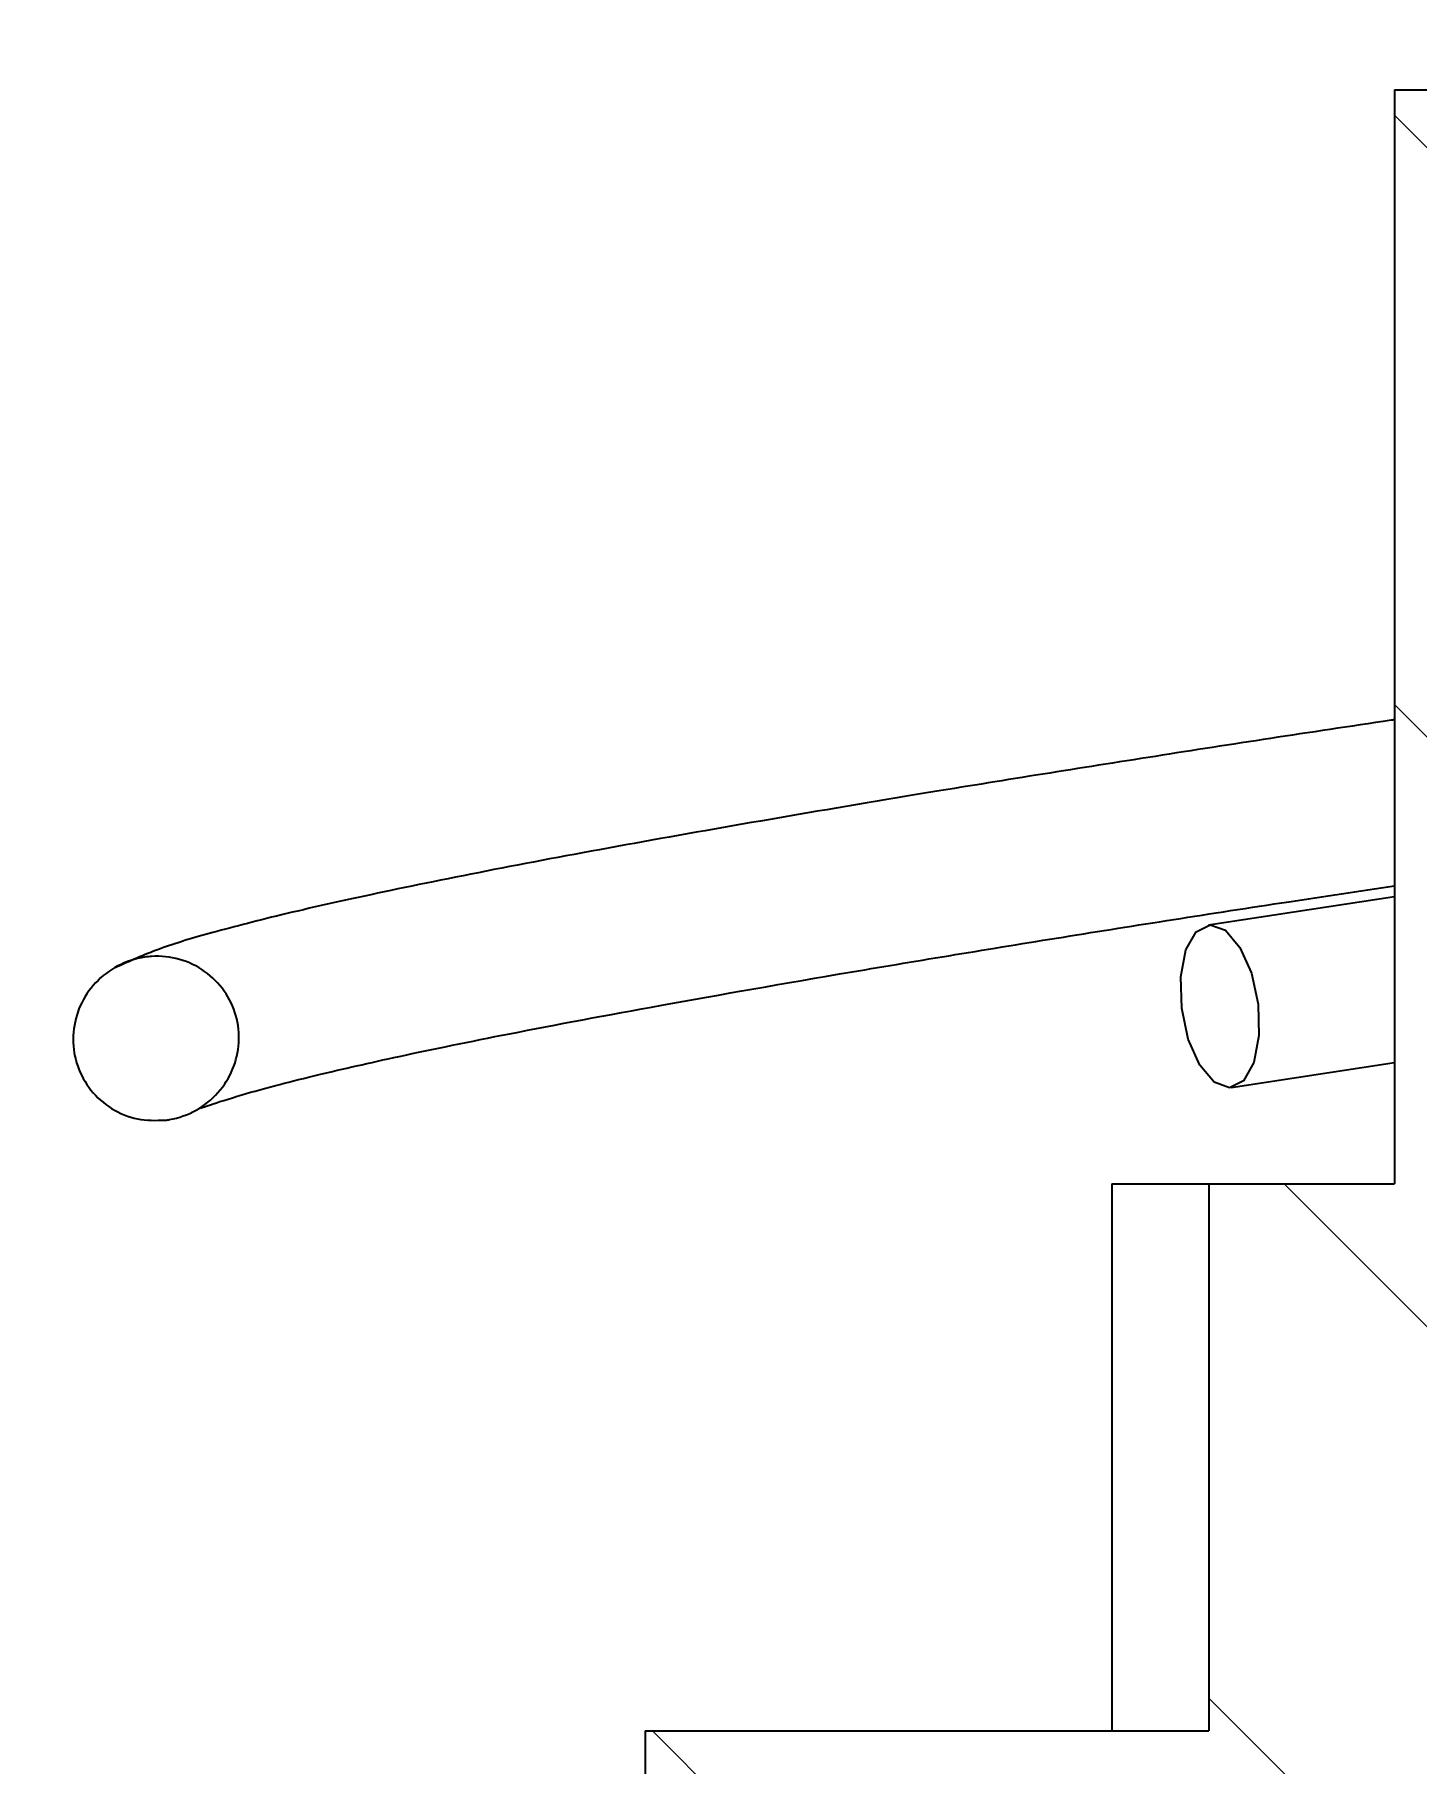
# Model space of a CAD drawing. Extents: x -9568 to -1230, y 8910 to 14862.
# Drawn here: x -4432.49 to -4419.24, y 12452.56 to 12469.13 of the extents above; entities that cross this region are included whole.
import ezdxf

# ---------------------------------------------------------------- set-up
doc = ezdxf.new("R2010")
doc.units = 0
doc.header["$LTSCALE"] = 12
doc.layers.get('0').update_dxf_attribs({"linetype": 'CONTINUOUS', "lineweight": 25})
doc.layers.get('Defpoints').update_dxf_attribs({"linetype": 'CONTINUOUS'})
doc.layers.add('10', color=7, linetype='CONTINUOUS')
doc.layers.add('1轮廓实线层', color=7, linetype='CONTINUOUS')
doc.layers.add('7标注层', color=4, linetype='CONTINUOUS', lineweight=20)
doc.styles.get("Standard").update_dxf_attribs({"font": 'gbenor.shx', "bigfont": 'gbcbig.shx'})
doc.dimstyles.new('1-15英寸横', dxfattribs={"dimscale": 15, "dimtxt": 3.5, "dimasz": 2.5, "dimexe": 1.5, "dimexo": 1, "dimgap": 0.5, "dimtad": 1, "dimtih": 1, "dimtoh": 1, "dimrnd": 1e-09, "dimzin": 12, "dimdsep": 46, "dimtxsty": 'Standard', "dimsah": 1, "dimcen": 0.09, "dimclrd": 256, "dimclre": 256, "dimclrt": 256, "dimadec": 0, "dimazin": 3, "dimtfac": 1, "dimtofl": 0, "dimtmove": 0, "dimatfit": 3, "dimfxl": 1, "dimfrac": 2, "dimtolj": 1, "dimtzin": 12, "dimlwd": -1, "dimlwe": -1, "dimarcsym": 0})

# ---------------------------------------------------------------- blocks, each defined once
blk = doc.blocks.new('*D8444')
at = {"layer": '7标注层'}
for p, q in [((-3719.954, 13076.338), (-3719.954, 11952.339)), ((-5962.359, 12432.021), (-5962.359, 11952.339)), ((-3757.454, 11974.839), (-5924.859, 11974.839))]:
    blk.add_line(p, q, dxfattribs=at)
for points in [[(-5924.859, 11981.089), (-5924.859, 11968.589), (-5962.359, 11974.839)], [(-3757.454, 11968.589), (-3757.454, 11981.089), (-3719.954, 11974.839)]]:
    blk.add_solid(points, dxfattribs=at)
at = {"layer": 'Defpoints', "color": 0}
for p in [(-3719.954, 13091.338), (-5962.359, 12447.021), (-5962.359, 11974.839)]:
    blk.add_point(p, dxfattribs=at)
at = {"layer": '7标注层', "insert": (-4841.156, 12009.683), "char_height": 52.5, "attachment_point": 5}
blk.add_mtext('\\A1;\\A1;2242.4 [88.28]', dxfattribs=at)
blk = doc.blocks.new('G$CB8105335')
at = {"layer": '10', "linetype": 'Continuous', "lineweight": 18}
h = blk.add_hatch(dxfattribs=at)
h.set_pattern_fill('ANSI31', color=256, scale=1.258332, angle=90, style=0)
h.set_pattern_definition([(135, (-170.6443, -249.913), (-2.825036, -2.825036), [])])
edge = h.paths.add_edge_path(flags=0)
edge.add_spline(control_points=[(32.769, 22.155), (32.944, 22.213), (33.119, 22.271), (33.293, 22.33)], knot_values=[0, 0, 0, 0, 0.000527, 0.000527, 0.000527, 0.000527], weights=[1, 1, 1, 1], degree=3, periodic=0)
edge.add_line((33.293, 22.33), (33.293, 23.478))
edge.add_spline(control_points=[(33.293, 23.478), (33.119, 23.536), (32.944, 23.595), (32.769, 23.653)], knot_values=[0, 0, 0, 0, 0.000527, 0.000527, 0.000527, 0.000527], weights=[1, 1, 1, 1], degree=3, periodic=0)
edge.add_spline(control_points=[(32.769, 23.653), (32.944, 23.711), (33.119, 23.769), (33.293, 23.828)], knot_values=[0, 0, 0, 0, 0.000527, 0.000527, 0.000527, 0.000527], weights=[1, 1, 1, 1], degree=3, periodic=0)
edge.add_line((33.293, 23.828), (33.293, 24.976))
edge.add_spline(control_points=[(33.293, 24.976), (33.119, 25.034), (32.944, 25.093), (32.769, 25.151)], knot_values=[0, 0, 0, 0, 0.000527, 0.000527, 0.000527, 0.000527], weights=[1, 1, 1, 1], degree=3, periodic=0)
edge.add_spline(control_points=[(32.769, 25.151), (32.944, 25.209), (33.119, 25.267), (33.293, 25.326)], knot_values=[0, 0, 0, 0, 0.000527, 0.000527, 0.000527, 0.000527], weights=[1, 1, 1, 1], degree=3, periodic=0)
edge.add_line((33.293, 25.326), (33.293, 26.474))
edge.add_spline(control_points=[(33.293, 26.474), (33.119, 26.532), (32.944, 26.591), (32.769, 26.649)], knot_values=[0, 0, 0, 0, 0.000527, 0.000527, 0.000527, 0.000527], weights=[1, 1, 1, 1], degree=3, periodic=0)
edge.add_spline(control_points=[(32.769, 26.649), (32.944, 26.707), (33.119, 26.765), (33.293, 26.824)], knot_values=[0, 0, 0, 0, 0.000527, 0.000527, 0.000527, 0.000527], weights=[1, 1, 1, 1], degree=3, periodic=0)
edge.add_line((33.293, 26.824), (33.293, 27.972))
edge.add_spline(control_points=[(33.293, 27.972), (33.119, 28.03), (32.944, 28.089), (32.769, 28.147)], knot_values=[0, 0, 0, 0, 0.000527, 0.000527, 0.000527, 0.000527], weights=[1, 1, 1, 1], degree=3, periodic=0)
edge.add_spline(control_points=[(32.769, 28.147), (32.944, 28.205), (33.119, 28.263), (33.293, 28.322)], knot_values=[0, 0, 0, 0, 0.000527, 0.000527, 0.000527, 0.000527], weights=[1, 1, 1, 1], degree=3, periodic=0)
edge.add_line((33.293, 28.322), (33.293, 29.47))
edge.add_spline(control_points=[(33.293, 29.47), (33.119, 29.528), (32.944, 29.587), (32.769, 29.645)], knot_values=[0, 0, 0, 0, 0.000527, 0.000527, 0.000527, 0.000527], weights=[1, 1, 1, 1], degree=3, periodic=0)
edge.add_spline(control_points=[(32.769, 29.645), (32.944, 29.703), (33.119, 29.761), (33.293, 29.82)], knot_values=[0, 0, 0, 0, 0.000527, 0.000527, 0.000527, 0.000527], weights=[1, 1, 1, 1], degree=3, periodic=0)
edge.add_line((33.293, 29.82), (33.293, 30.968))
edge.add_spline(control_points=[(33.293, 30.968), (33.119, 31.026), (32.944, 31.085), (32.769, 31.143)], knot_values=[0, 0, 0, 0, 0.000527, 0.000527, 0.000527, 0.000527], weights=[1, 1, 1, 1], degree=3, periodic=0)
edge.add_spline(control_points=[(32.769, 31.143), (32.944, 31.201), (33.119, 31.259), (33.293, 31.318)], knot_values=[0, 0, 0, 0, 0.000527, 0.000527, 0.000527, 0.000527], weights=[1, 1, 1, 1], degree=3, periodic=0)
edge.add_line((33.293, 31.318), (33.293, 48.36))
edge.add_line((33.293, 48.36), (28.313, 48.36))
edge.add_line((28.313, 48.36), (28.313, 37.874))
edge.add_line((28.313, 37.874), (26.535, 37.874))
edge.add_line((26.535, 37.874), (26.535, 32.631))
edge.add_line((26.535, 32.631), (21.13, 32.631))
edge.add_line((21.13, 32.631), (21.13, 31.058))
edge.add_line((21.13, 31.058), (26.477, 31.058))
edge.add_line((26.477, 31.058), (26.477, 20.572))
edge.add_line((26.477, 20.572), (33.293, 20.572))
edge.add_line((33.293, 20.572), (33.293, 21.98))
edge.add_spline(control_points=[(33.293, 21.98), (33.119, 22.038), (32.944, 22.097), (32.769, 22.155)], knot_values=[0, 0, 0, 0, 0.000527, 0.000527, 0.000527, 0.000527], weights=[1, 1, 1, 1], degree=3, periodic=0)
h = blk.add_hatch(dxfattribs=at)
h.set_pattern_fill('ANSI31', color=256, scale=1.258332, style=0)
h.set_pattern_definition([(45, (-170.6443, -249.913), (-2.825036, 2.825036), [])])
edge = h.paths.add_edge_path(flags=0)
edge.add_spline(control_points=[(16.53, 38.485), (16.544, 38.486), (16.557, 38.488), (16.571, 38.491), (16.659, 38.506), (16.747, 38.537), (16.825, 38.581), (16.903, 38.624), (16.975, 38.682), (17.034, 38.748), (17.093, 38.814), (17.141, 38.891), (17.175, 38.972), (17.209, 39.053), (17.229, 39.14), (17.235, 39.227), (17.24, 39.314), (17.23, 39.403), (17.207, 39.486), (17.183, 39.57), (17.145, 39.651), (17.094, 39.723), (17.043, 39.795), (16.979, 39.859), (16.907, 39.91), (16.834, 39.962), (16.751, 40.001), (16.665, 40.026), (16.578, 40.05), (16.487, 40.059), (16.397, 40.054), (16.353, 40.051), (16.308, 40.044), (16.265, 40.034), (16.177, 40.013), (16.092, 39.977), (16.017, 39.929), (15.942, 39.881), (15.874, 39.82), (15.818, 39.75), (15.764, 39.681), (15.72, 39.602), (15.691, 39.519), (15.662, 39.437), (15.647, 39.348), (15.647, 39.261), (15.647, 39.174), (15.662, 39.086), (15.69, 39.003), (15.719, 38.921), (15.763, 38.842), (15.817, 38.774), (15.872, 38.705), (15.94, 38.644), (16.015, 38.598), (16.091, 38.551), (16.176, 38.516), (16.263, 38.497), (16.35, 38.478), (16.442, 38.474), (16.53, 38.485)], knot_values=[0, 0, 0, 0, 0.000039, 0.000039, 0.000039, 0.0003, 0.0003, 0.0003, 0.000559, 0.000559, 0.000559, 0.000815, 0.000815, 0.000815, 0.001068, 0.001068, 0.001068, 0.00132, 0.00132, 0.00132, 0.001573, 0.001573, 0.001573, 0.001829, 0.001829, 0.001829, 0.002089, 0.002089, 0.002089, 0.002349, 0.002349, 0.002349, 0.002477, 0.002477, 0.002477, 0.002738, 0.002738, 0.002738, 0.002996, 0.002996, 0.002996, 0.003251, 0.003251, 0.003251, 0.003504, 0.003504, 0.003504, 0.003756, 0.003756, 0.003756, 0.00401, 0.00401, 0.00401, 0.004266, 0.004266, 0.004266, 0.004525, 0.004525, 0.004525, 0.004783, 0.004783, 0.004783, 0.004783], weights=[1, 1, 1, 1, 1, 1, 1, 1, 1, 1, 1, 1, 1, 1, 1, 1, 1, 1, 1, 1, 1, 1, 1, 1, 1, 1, 1, 1, 1, 1, 1, 1, 1, 1, 1, 1, 1, 1, 1, 1, 1, 1, 1, 1, 1, 1, 1, 1, 1, 1, 1, 1, 1, 1, 1, 1, 1, 1, 1, 1, 1], degree=3, periodic=0)
at = {"color": 7, "linetype": 'Continuous', "lineweight": 25}
for p, q in [((28.313, 48.36), (28.313, 37.874)), ((28.313, 48.36), (33.293, 48.36)), ((28.313, 40.626), (26.53, 40.355)), ((26.748, 38.798), (28.313, 39.036)), ((25.602, 37.874), (25.602, 32.631)), ((25.602, 37.874), (26.535, 37.874)), ((26.535, 37.874), (26.535, 32.631)), ((26.535, 37.874), (28.313, 37.874)), ((21.13, 32.631), (21.13, 31.058)), ((21.13, 32.631), (26.535, 32.631))]:
    blk.add_line(p, q, dxfattribs=at)
at = {"color": 7, "linetype": 'Continuous', "lineweight": 25, "flags": 128}
blk.add_lwpolyline([(26.732, 38.796), (26.585, 38.849), (26.446, 39.012), (26.336, 39.261), (26.273, 39.559), (26.265, 39.859), (26.314, 40.116), (26.413, 40.291), (26.546, 40.357), (26.693, 40.305), (26.832, 40.141), (26.942, 39.892), (27.005, 39.595), (27.013, 39.295), (26.964, 39.038), (26.865, 38.863), (26.732, 38.796)], dxfattribs=at)
at = {"color": 7, "linetype": 'Continuous', "lineweight": 25}
for points, knots in [([(28.313, 42.321), (28.302, 42.32), (27.497, 42.202), (25.997, 41.97), (24.038, 41.658), (22.385, 41.379), (20.992, 41.134), (19.717, 40.896), (18.602, 40.671), (17.686, 40.467), (16.975, 40.283), (16.466, 40.134), (16.187, 40.008), (16.05, 39.945)], [0, 0, 0, 0, 0.001704, 0.124674, 0.248187, 0.34261, 0.439435, 0.538087, 0.6394, 0.739167, 0.832071, 0.917549, 1, 1, 1, 1]), ([(16.864, 38.599), (16.889, 38.608), (16.948, 38.628), (17.233, 38.721), (17.59, 38.819), (17.969, 38.914), (18.36, 39.005), (18.937, 39.133), (19.859, 39.322), (21.293, 39.591), (23.069, 39.902), (25.1, 40.236), (26.861, 40.514), (27.973, 40.679), (28.313, 40.729)], [0, 0, 0, 0, 0.056117, 0.132758, 0.198492, 0.253154, 0.297723, 0.343193, 0.445408, 0.564161, 0.692926, 0.820319, 0.94517, 1, 1, 1, 1]), ([(16.53, 38.485), (16.44, 38.482), (16.26, 38.478), (16.008, 38.585), (15.806, 38.763), (15.676, 38.998), (15.632, 39.261), (15.677, 39.525), (15.807, 39.76), (16.009, 39.942), (16.219, 40.031), (16.442, 40.064), (16.669, 40.04), (16.915, 39.923), (17.106, 39.732), (17.221, 39.491), (17.249, 39.226), (17.189, 38.966), (17.045, 38.738), (16.832, 38.567), (16.646, 38.501), (16.544, 38.486), (16.53, 38.485)], [0, 0, 0, 0, 0.054019, 0.108056, 0.161625, 0.214637, 0.267392, 0.320272, 0.373605, 0.427541, 0.481998, 0.509037, 0.563374, 0.617578, 0.671115, 0.724035, 0.776685, 0.829542, 0.882984, 0.937119, 0.991736, 1, 1, 1, 1])]:
    blk.add_open_spline(points, degree=3, knots=knots, dxfattribs=at)

msp = doc.modelspace()

# ---------------------------------------------------------------- block references
at = {"layer": '1轮廓实线层'}
msp.add_blockref('G$CB8105335', (-4447.76631, 12420.24182, 82.66856), dxfattribs=at)

# ---------------------------------------------------------------- dimensions: what is measured, and where the dimension line sits
at = {"layer": '7标注层'}
dim = msp.add_linear_dim(base=(-5962.35859, 11974.83898, 82.66856), p1=(-3719.95361, 13091.33807, 82.66856), p2=(-5962.35859, 12447.02075, 82.66856), text='\\A1;<>', dimstyle='1-15英寸横', override={"dimjust": 0, "dimtxsty": 'Standard'}, dxfattribs=at)
dim.commit()
dim.dimension.update_dxf_attribs({"geometry": '*D8444', "text_midpoint": (-4841.1561, 12009.68273, 82.66856)})

doc.saveas('drawing.dxf')
